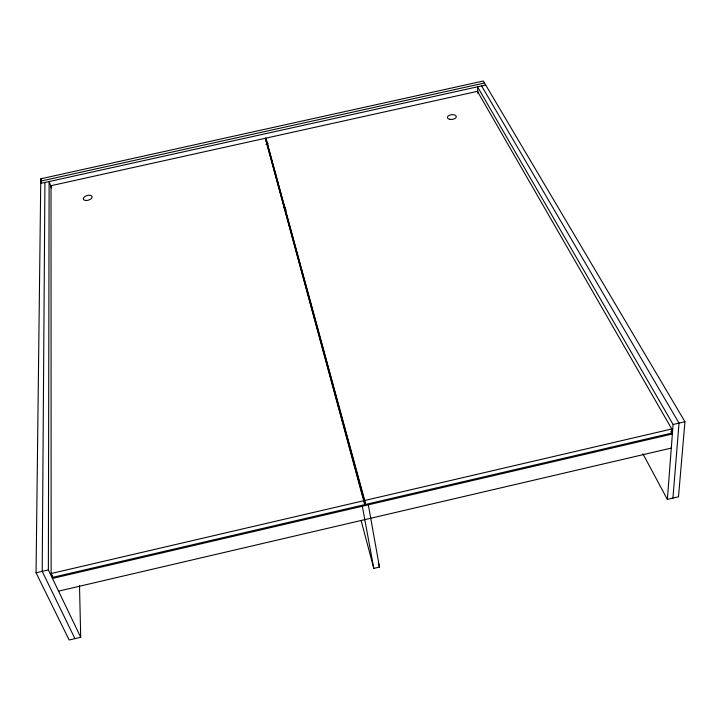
<?xml version="1.0" encoding="UTF-8"?>
<svg xmlns="http://www.w3.org/2000/svg" width="721" height="721" viewBox="0 0 721 721"><rect width="100%" height="100%" fill="white"/><g stroke="black" fill="none" stroke-linecap="round" stroke-linejoin="round"><path stroke-width="1.08" d="M642.898 453.788L667.367 499.401L678.506 496.787L684.95 421.74L483.322 81.004L40.782 178.799L36.05 572.789L69.153 639.996L80.707 637.283L48.37 569.923L49.118 181.539L51.362 187.875M44.927 182.467L42.206 571.356L74.93 638.635M671.774 428.977L671.458 433.159L365.439 504.466L265.842 138.162L477.446 91.342L671.774 428.977L364.718 500.491L365.439 504.466M667.367 499.401L673.099 424.498L477.518 86.808L477.933 93.469M672.936 498.094L679.029 423.119L481.601 85.907M361.104 520.481L373.802 568.4L379.48 567.067L368.323 504.826M36.05 572.789L48.37 569.923M673.099 424.498L684.95 421.74M51.146 573.519L364.033 500.653L265.364 138.27L51.02 185.703L51.146 573.519L52.948 577.287L364.754 504.628L364.033 500.653M58.554 591.139L671.296 448.074M283.786 207.747L285.57 207.351M284.48 210.298L286.264 209.901M265.905 144.353L268.302 143.821M484.503 82.996L40.755 181.097L41.512 183.197M40.727 183.395L485.693 85.006M670.909 431.401L672.378 433.97L52.453 578.44L52.453 575.484M40.782 178.799L41.539 180.908M51.02 185.703L51.633 187.442M265.842 138.162L364.718 500.491M364.754 504.628L265.364 138.27M378.3 562.713L379.48 567.067M362.33 506.223L373.802 568.4M79.499 585.56L80.707 637.283M86.132 200.51A4.542 2.415 -16.6 0 0 92.081 196.563A4.542 2.415 -16.6 0 0 84.97 196.482A4.542 2.415 -16.6 0 0 86.132 200.51M449.661 119.316A4.479 2.37 -6.3 0 0 456.303 116.685A4.479 2.37 -6.3 0 0 449.562 115.198A4.479 2.37 -6.3 0 0 449.661 119.316"/></g></svg>
